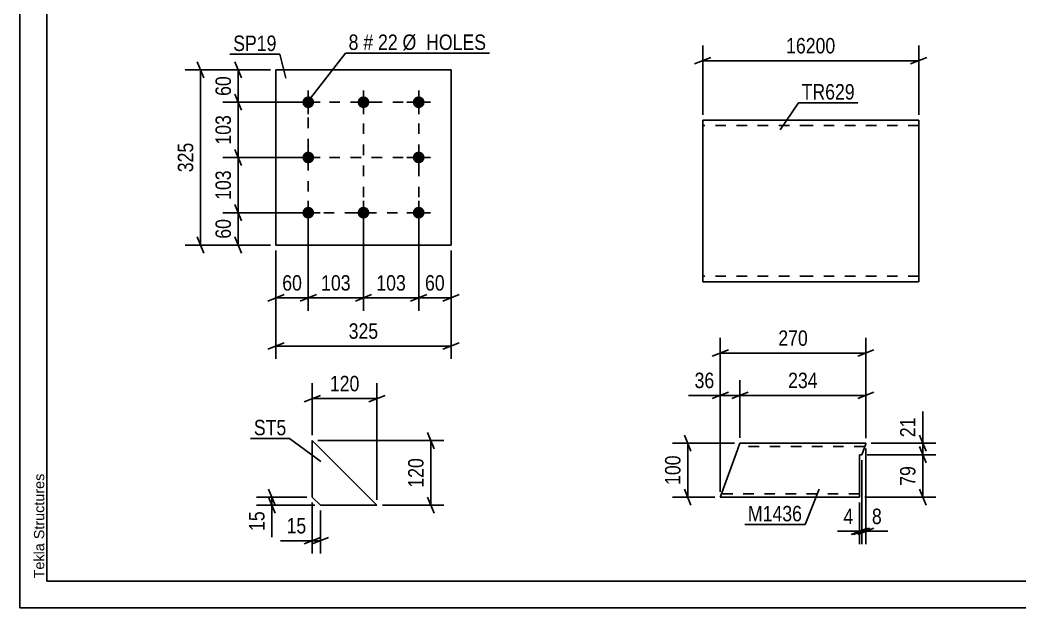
# Model space of a CAD drawing. Header units: millimetres. Extents: x 0 to 420, y 0 to 297.
# Drawn here: x 0 to 185.6, y 0 to 109.1 of the extents above; entities that cross this region are included whole.
import ezdxf

# ---------------------------------------------------------------- set-up
doc = ezdxf.new("R2010")
doc.units = ezdxf.units.MM
doc.linetypes.add('DXK_LINE_DOT2', pattern=[3.9198, 1.9599, -1.9599])
doc.styles.add('Arial', font='ARIAL.TTF', dxfattribs={"height": 0.2})
doc.styles.add('Arial Narrow', font='ARIALN.TTF', dxfattribs={"height": 0.2})

# ---------------------------------------------------------------- blocks, each defined once
blk = doc.blocks.new('Unknown-122571233-1134')
at = {"color": 5, "linetype": 'Continuous'}
for p, q in [((0, 297), (0, 0)), ((5, 292), (5, 5)), ((0, 0), (0, 5)), ((5, 5), (415, 5)), ((0, 0), (420, 0))]:
    blk.add_line(p, q, dxfattribs=at)
at = {"color": 174, "linetype": 'Continuous', "style": 'Arial'}
blk.add_text('Tekla Structures', height=1.9102, rotation=90, dxfattribs=at).set_placement((4.5, 5.5))
blk = doc.blocks.new('Part-122571233-10196 - 10195')
at = {"color": 2, "linetype": 'Continuous'}
for p, q in [((80.01, 99.87), (47.51, 99.87)), ((47.51, 99.87), (47.51, 67.37)), ((80.01, 67.37), (80.01, 99.87)), ((47.51, 67.37), (80.01, 67.37))]:
    blk.add_line(p, q, dxfattribs=at)
blk = doc.blocks.new('Bolt-122571233-10197 - 10195')
at = {"linetype": 'Continuous'}
for points in [[(53.51, 94.97, -1), (53.51, 92.77, -1)], [(63.76, 94.97, -1), (63.76, 92.77, -1)], [(74.01, 94.97, -1), (74.01, 92.77, -1)], [(53.51, 84.72, -1), (53.51, 82.52, -1)], [(74.01, 84.72, -1), (74.01, 82.52, -1)], [(53.51, 74.47, -1), (53.51, 72.27, -1)], [(63.76, 74.47, -1), (63.76, 72.27, -1)], [(74.01, 74.47, -1), (74.01, 72.27, -1)]]:
    blk.add_hatch(color=1, dxfattribs=at).paths.add_polyline_path(points)
at = {"color": 1, "linetype": 'Continuous'}
for p, q in [((53.51, 96.07), (53.51, 91.67)), ((63.76, 96.07), (63.76, 91.67)), ((74.01, 96.07), (74.01, 91.67)), ((51.31, 93.87), (55.71, 93.87)), ((61.56, 93.87), (65.96, 93.87)), ((71.81, 93.87), (76.21, 93.87)), ((53.51, 85.82), (53.51, 81.42)), ((74.01, 85.82), (74.01, 81.42)), ((51.31, 83.62), (55.71, 83.62)), ((71.81, 83.62), (76.21, 83.62)), ((53.51, 75.57), (53.51, 71.17)), ((63.76, 75.57), (63.76, 71.17)), ((74.01, 75.57), (74.01, 71.17)), ((51.31, 73.37), (55.71, 73.37)), ((61.56, 73.37), (65.96, 73.37)), ((71.81, 73.37), (76.21, 73.37))]:
    blk.add_line(p, q, dxfattribs=at)
blk = doc.blocks.new('Part-122571233-10260 - 10259')
at = {"color": 2, "linetype": 'Continuous'}
for p, q in [((54.26, 31.07), (54.26, 20.57)), ((54.26, 31.07), (66.26, 19.07)), ((54.26, 20.57), (55.76, 19.07)), ((55.76, 19.07), (66.26, 19.07))]:
    blk.add_line(p, q, dxfattribs=at)
blk = doc.blocks.new('Part-122571233-10319 - 10318')
at = {"color": 2, "linetype": 'Continuous'}
for p, q in [((133.64, 30.58), (133.2, 29.38)), ((157.01, 30.58), (133.64, 30.58)), ((156.98, 30.49), (156.24, 28.45)), ((157.01, 30.58), (156.98, 30.49)), ((130.03, 20.67), (133.2, 29.38)), ((155.81, 20.58), (155.81, 28.45)), ((155.81, 28.45), (156.24, 28.45)), ((130, 20.58), (130.03, 20.67)), ((155.81, 20.58), (130, 20.58))]:
    blk.add_line(p, q, dxfattribs=at)
at = {"color": 7, "linetype": 'DXK_LINE_DOT2'}
for p, q in [((156.8, 29.98), (133.42, 29.98)), ((130, 20.58), (130, 20.58)), ((130.22, 21.18), (130.24, 21.22)), ((155.81, 21.18), (130.22, 21.18))]:
    blk.add_line(p, q, dxfattribs=at)
blk = doc.blocks.new('Part-122571233-10329 - 10328')
at = {"color": 2, "linetype": 'Continuous'}
for p, q in [((146.73, 90.56), (126.73, 90.56)), ((126.73, 62.56), (126.73, 90.56)), ((166.83, 90.56), (146.83, 90.56)), ((166.83, 90.56), (166.83, 88.56)), ((166.83, 88.56), (166.83, 62.56)), ((126.73, 62.56), (126.73, 60.56)), ((166.83, 60.56), (166.83, 62.56)), ((146.73, 60.56), (126.73, 60.56)), ((166.83, 60.56), (146.83, 60.56))]:
    blk.add_line(p, q, dxfattribs=at)
at = {"color": 7, "linetype": 'DXK_LINE_DOT2'}
for p, q in [((146.73, 89.56), (126.73, 89.56)), ((166.83, 89.56), (146.83, 89.56)), ((126.73, 60.71), (126.73, 62.56)), ((126.73, 61.56), (126.73, 61.63)), ((146.73, 61.56), (126.73, 61.56)), ((166.83, 61.56), (146.83, 61.56)), ((166.83, 61.56), (166.83, 62.56)), ((166.83, 61.63), (166.83, 61.56)), ((166.83, 60.71), (166.83, 60.56))]:
    blk.add_line(p, q, dxfattribs=at)
blk = doc.blocks.new('Rectangle-122571233-11954 - 10195')
at = {"color": 1, "linetype": 'DXK_LINE_DOT2'}
blk.add_lwpolyline([(53.51, 93.87), (74.01, 93.87), (74.01, 73.37), (53.51, 73.37), (53.51, 93.87)], close=True, dxfattribs=at)
blk = doc.blocks.new('Line-122571233-11964 - 10195')
at = {"color": 1, "linetype": 'DXK_LINE_DOT2'}
blk.add_line((53.51, 83.62), (74.01, 83.62), dxfattribs=at)
blk = doc.blocks.new('Line-122571233-11971 - 10195')
at = {"color": 1, "linetype": 'DXK_LINE_DOT2'}
blk.add_line((63.76, 93.87), (63.76, 73.37), dxfattribs=at)
blk = doc.blocks.new('StraightDimension-122571233-10426 - 10195')
at = {"color": 7, "linetype": 'Continuous'}
for p, q in [((39.9, 101.37), (41.1, 98.37)), ((46.51, 99.87), (37.65, 99.87)), ((40.5, 93.87), (40.5, 99.87)), ((41.1, 92.37), (39.9, 95.37)), ((52.51, 93.87), (37.65, 93.87))]:
    blk.add_line(p, q, dxfattribs=at)
at = {"color": 0}
blk.add_wipeout([(39.75, 99.3), (35.55, 99.3), (35.55, 94.44), (39.75, 94.44)], dxfattribs=at)
at = {"color": 3, "style": 'Arial Narrow'}
blk.add_text('60', height=2.863, rotation=90.0002, dxfattribs=at).set_placement((39.15, 95.04))
blk = doc.blocks.new('StraightDimension-122571233-10427 - 10195')
at = {"color": 7, "linetype": 'Continuous'}
for p, q in [((39.9, 95.37), (41.1, 92.37)), ((52.51, 93.87), (37.65, 93.87)), ((40.5, 83.62), (40.5, 93.87)), ((52.51, 83.62), (37.65, 83.62)), ((41.1, 82.12), (39.9, 85.12))]:
    blk.add_line(p, q, dxfattribs=at)
at = {"color": 0}
blk.add_wipeout([(39.75, 92.09), (35.55, 92.09), (35.55, 85.4), (39.75, 85.4)], dxfattribs=at)
at = {"color": 3, "style": 'Arial Narrow'}
blk.add_text('103', height=2.863, rotation=90.0002, dxfattribs=at).set_placement((39.15, 86))
blk = doc.blocks.new('StraightDimension-122571233-10428 - 10195')
at = {"color": 7, "linetype": 'Continuous'}
for p, q in [((52.51, 83.62), (37.65, 83.62)), ((39.9, 85.12), (41.1, 82.12)), ((40.5, 73.37), (40.5, 83.62)), ((41.1, 71.87), (39.9, 74.87)), ((52.51, 73.37), (37.65, 73.37))]:
    blk.add_line(p, q, dxfattribs=at)
at = {"color": 0}
blk.add_wipeout([(39.75, 81.84), (35.55, 81.84), (35.55, 75.15), (39.75, 75.15)], dxfattribs=at)
at = {"color": 3, "style": 'Arial Narrow'}
blk.add_text('103', height=2.863, rotation=90.0002, dxfattribs=at).set_placement((39.15, 75.75))
blk = doc.blocks.new('StraightDimension-122571233-10429 - 10195')
at = {"color": 7, "linetype": 'Continuous'}
for p, q in [((39.9, 74.87), (41.1, 71.87)), ((52.51, 73.37), (37.65, 73.37)), ((40.5, 67.37), (40.5, 73.37)), ((41.1, 65.87), (39.9, 68.87)), ((46.51, 67.37), (37.65, 67.37))]:
    blk.add_line(p, q, dxfattribs=at)
at = {"color": 0}
blk.add_wipeout([(39.75, 72.8), (35.55, 72.8), (35.55, 67.94), (39.75, 67.94)], dxfattribs=at)
at = {"color": 3, "style": 'Arial Narrow'}
blk.add_text('60', height=2.863, rotation=90.0002, dxfattribs=at).set_placement((39.15, 68.54))
blk = doc.blocks.new('StraightDimension-122571233-10442 - 10195')
at = {"color": 7, "linetype": 'Continuous'}
for p, q in [((34.1, 98.37), (32.9, 101.37)), ((46.51, 99.87), (30.65, 99.87)), ((33.5, 67.37), (33.5, 99.87)), ((32.9, 68.87), (34.1, 65.87)), ((46.51, 67.37), (30.65, 67.37))]:
    blk.add_line(p, q, dxfattribs=at)
at = {"color": 0}
blk.add_wipeout([(32.75, 86.96), (28.55, 86.96), (28.55, 80.28), (32.75, 80.28)], dxfattribs=at)
at = {"color": 3, "style": 'Arial Narrow'}
blk.add_text('325', height=2.863, rotation=90.0002, dxfattribs=at).set_placement((32.15, 80.88))
blk = doc.blocks.new('StraightDimension-122571233-10446 - 10195')
at = {"color": 7, "linetype": 'Continuous'}
for p, q in [((74.01, 72.37), (74.01, 55.16)), ((80.01, 66.37), (80.01, 55.16)), ((72.51, 56.96), (75.51, 58.16)), ((74.01, 57.56), (80.01, 57.56)), ((81.51, 58.16), (78.51, 56.96))]:
    blk.add_line(p, q, dxfattribs=at)
at = {"color": 0}
blk.add_wipeout([(79.43, 58.31), (79.43, 62.51), (74.58, 62.51), (74.58, 58.31)], dxfattribs=at)
at = {"color": 3, "style": 'Arial Narrow'}
blk.add_text('60', height=2.863, dxfattribs=at).set_placement((75.18, 58.91))
blk = doc.blocks.new('StraightDimension-122571233-10447 - 10195')
at = {"color": 7, "linetype": 'Continuous'}
for p, q in [((63.76, 72.37), (63.76, 55.16)), ((74.01, 72.37), (74.01, 55.16)), ((62.26, 56.96), (65.26, 58.16)), ((63.76, 57.56), (74.01, 57.56)), ((75.51, 58.16), (72.51, 56.96))]:
    blk.add_line(p, q, dxfattribs=at)
at = {"color": 0}
blk.add_wipeout([(72.22, 58.31), (72.22, 62.51), (65.54, 62.51), (65.54, 58.31)], dxfattribs=at)
at = {"color": 3, "style": 'Arial Narrow'}
blk.add_text('103', height=2.863, dxfattribs=at).set_placement((66.14, 58.91))
blk = doc.blocks.new('StraightDimension-122571233-10448 - 10195')
at = {"color": 7, "linetype": 'Continuous'}
for p, q in [((53.51, 72.37), (53.51, 55.16)), ((63.76, 72.37), (63.76, 55.16)), ((52.01, 56.96), (55.01, 58.16)), ((53.51, 57.56), (63.76, 57.56)), ((65.26, 58.16), (62.26, 56.96))]:
    blk.add_line(p, q, dxfattribs=at)
at = {"color": 0}
blk.add_wipeout([(61.97, 58.31), (61.97, 62.51), (55.29, 62.51), (55.29, 58.31)], dxfattribs=at)
at = {"color": 3, "style": 'Arial Narrow'}
blk.add_text('103', height=2.863, dxfattribs=at).set_placement((55.89, 58.91))
blk = doc.blocks.new('StraightDimension-122571233-10449 - 10195')
at = {"color": 7, "linetype": 'Continuous'}
for p, q in [((53.51, 72.37), (53.51, 55.16)), ((47.51, 66.37), (47.51, 55.16)), ((46.01, 56.96), (49.01, 58.16)), ((47.51, 57.56), (53.51, 57.56)), ((55.01, 58.16), (52.01, 56.96))]:
    blk.add_line(p, q, dxfattribs=at)
at = {"color": 0}
blk.add_wipeout([(52.93, 58.31), (52.93, 62.51), (48.08, 62.51), (48.08, 58.31)], dxfattribs=at)
at = {"color": 3, "style": 'Arial Narrow'}
blk.add_text('60', height=2.863, dxfattribs=at).set_placement((48.68, 58.91))
blk = doc.blocks.new('StraightDimension-122571233-10462 - 10195')
at = {"color": 7, "linetype": 'Continuous'}
for p, q in [((47.51, 66.37), (47.51, 46.22)), ((80.01, 66.37), (80.01, 46.22)), ((49.01, 49.22), (46.01, 48.02)), ((47.51, 48.62), (80.01, 48.62)), ((78.51, 48.02), (81.51, 49.22))]:
    blk.add_line(p, q, dxfattribs=at)
at = {"color": 0}
blk.add_wipeout([(67.1, 49.37), (67.1, 53.57), (60.41, 53.57), (60.41, 49.37)], dxfattribs=at)
at = {"color": 3, "style": 'Arial Narrow'}
blk.add_text('325', height=2.863, dxfattribs=at).set_placement((61.01, 49.97))
blk = doc.blocks.new('StraightDimension-122571233-10578 - 10259')
at = {"color": 7, "linetype": 'Continuous'}
for p, q in [((75.66, 32.57), (76.86, 29.57)), ((55.26, 31.07), (78.66, 31.07)), ((76.26, 19.07), (76.26, 31.07)), ((76.86, 17.57), (75.66, 20.57)), ((67.26, 19.07), (78.66, 19.07))]:
    blk.add_line(p, q, dxfattribs=at)
at = {"color": 0}
blk.add_wipeout([(75.51, 28.41), (71.31, 28.41), (71.31, 21.73), (75.51, 21.73)], dxfattribs=at)
at = {"color": 3, "style": 'Arial Narrow'}
blk.add_text('120', height=2.863, rotation=90.0002, dxfattribs=at).set_placement((74.91, 22.33))
blk = doc.blocks.new('StraightDimension-122571233-10570 - 10259')
at = {"color": 7, "linetype": 'Continuous'}
for p, q in [((54.26, 32.07), (54.26, 41.72)), ((66.26, 20.07), (66.26, 41.72)), ((52.76, 38.27), (55.76, 39.47)), ((67.76, 39.47), (64.76, 38.27)), ((54.26, 38.87), (66.26, 38.87))]:
    blk.add_line(p, q, dxfattribs=at)
at = {"color": 0}
blk.add_wipeout([(63.61, 39.62), (63.61, 43.82), (56.92, 43.82), (56.92, 39.62)], dxfattribs=at)
at = {"color": 3, "style": 'Arial Narrow'}
blk.add_text('120', height=2.863, dxfattribs=at).set_placement((57.52, 40.22))
blk = doc.blocks.new('StraightDimension-122571233-10574 - 10259')
at = {"color": 7, "linetype": 'Continuous'}
for p, q in [((53.26, 20.57), (43.89, 20.57)), ((46.14, 22.07), (47.34, 19.07)), ((47.34, 17.57), (46.14, 20.57)), ((46.74, 19.07), (46.74, 20.57)), ((54.76, 19.07), (43.89, 19.07))]:
    blk.add_line(p, q, dxfattribs=at)
at = {"color": 0}
blk.add_wipeout([(45.99, 18.55), (41.79, 18.55), (41.79, 13.69), (45.99, 13.69)], dxfattribs=at)
at = {"color": 7, "linetype": 'Continuous'}
blk.add_line((46.74, 19.07), (46.74, 13.16), dxfattribs=at)
blk.add_line((46.74, 19.07), (46.74, 13.16), dxfattribs=at)
at = {"color": 3, "style": 'Arial Narrow'}
blk.add_text('15', height=2.863, rotation=90.0002, dxfattribs=at).set_placement((45.39, 14.29))
blk = doc.blocks.new('StraightDimension-122571233-10566 - 10259')
at = {"color": 7, "linetype": 'Continuous'}
for p, q in [((54.26, 19.57), (54.26, 10.09)), ((55.76, 18.07), (55.76, 10.09)), ((52.76, 11.89), (55.76, 13.09)), ((57.26, 13.09), (54.26, 11.89)), ((54.26, 12.49), (55.76, 12.49))]:
    blk.add_line(p, q, dxfattribs=at)
at = {"color": 0}
blk.add_wipeout([(53.74, 13.24), (53.74, 17.44), (48.88, 17.44), (48.88, 13.24)], dxfattribs=at)
at = {"color": 7, "linetype": 'Continuous'}
blk.add_line((54.26, 12.49), (48.36, 12.49), dxfattribs=at)
blk.add_line((54.26, 12.49), (48.36, 12.49), dxfattribs=at)
at = {"color": 3, "style": 'Arial Narrow'}
blk.add_text('15', height=2.863, dxfattribs=at).set_placement((49.48, 13.84))
blk = doc.blocks.new('StraightDimension-122571233-10669 - 10318')
at = {"color": 7, "linetype": 'Continuous'}
for p, q in [((123.35, 32.08), (124.55, 29.08)), ((132.64, 30.58), (121.1, 30.58)), ((123.95, 20.58), (123.95, 30.58)), ((129, 20.58), (121.1, 20.58)), ((124.55, 19.08), (123.35, 22.08))]:
    blk.add_line(p, q, dxfattribs=at)
at = {"color": 0}
blk.add_wipeout([(123.2, 28.92), (119, 28.92), (119, 22.24), (123.2, 22.24)], dxfattribs=at)
at = {"color": 3, "style": 'Arial Narrow'}
blk.add_text('100', height=2.863, rotation=90.0002, dxfattribs=at).set_placement((122.6, 22.84))
blk = doc.blocks.new('StraightDimension-122571233-12047 - 10318')
at = {"color": 7, "linetype": 'Continuous'}
for p, q in [((133.64, 31.58), (133.64, 42.31)), ((157, 31.53), (157, 42.31)), ((135.14, 40.06), (132.14, 38.86)), ((133.64, 39.46), (157, 39.46)), ((155.5, 38.86), (158.5, 40.06))]:
    blk.add_line(p, q, dxfattribs=at)
at = {"color": 0}
blk.add_wipeout([(148.66, 40.21), (148.66, 44.41), (141.98, 44.41), (141.98, 40.21)], dxfattribs=at)
at = {"color": 3, "style": 'Arial Narrow'}
blk.add_text('234', height=2.863, dxfattribs=at).set_placement((142.58, 40.81))
blk = doc.blocks.new('StraightDimension-122571233-12296 - 10318')
at = {"color": 7, "linetype": 'Continuous'}
for p, q in [((157.01, 29.58), (157.01, 11.83)), ((156.24, 27.45), (156.24, 11.83)), ((154.74, 13.63), (157.74, 14.83)), ((158.51, 14.83), (155.51, 13.63)), ((156.24, 14.23), (157.01, 14.23))]:
    blk.add_line(p, q, dxfattribs=at)
at = {"color": 0}
blk.add_wipeout([(160.57, 14.98), (160.57, 19.18), (157.54, 19.18), (157.54, 14.98)], dxfattribs=at)
at = {"color": 7, "linetype": 'Continuous'}
blk.add_line((157.01, 14.23), (161.09, 14.23), dxfattribs=at)
blk.add_line((157.01, 14.23), (161.09, 14.23), dxfattribs=at)
at = {"color": 3, "style": 'Arial Narrow'}
blk.add_text('8', height=2.86, dxfattribs=at).set_placement((158.14, 15.58))
blk = doc.blocks.new('StraightDimension-122571233-10695 - 10318')
at = {"color": 7, "linetype": 'Continuous'}
for p, q in [((130, 21.58), (130, 50.16)), ((157.01, 31.58), (157.01, 50.16)), ((131.5, 47.91), (128.5, 46.71)), ((130, 47.31), (157.01, 47.31)), ((155.51, 46.71), (158.51, 47.91))]:
    blk.add_line(p, q, dxfattribs=at)
at = {"color": 0}
blk.add_wipeout([(146.85, 48.06), (146.85, 52.26), (140.16, 52.26), (140.16, 48.06)], dxfattribs=at)
at = {"color": 3, "style": 'Arial Narrow'}
blk.add_text('270', height=2.863, dxfattribs=at).set_placement((140.76, 48.66))
blk = doc.blocks.new('StraightDimension-122571233-12048 - 10318')
at = {"color": 7, "linetype": 'Continuous'}
for p, q in [((130, 21.58), (130, 42.31)), ((133.64, 31.58), (133.64, 42.31)), ((128.5, 38.86), (131.5, 40.06)), ((130, 39.46), (133.64, 39.46)), ((135.14, 40.06), (132.14, 38.86))]:
    blk.add_line(p, q, dxfattribs=at)
at = {"color": 0}
blk.add_wipeout([(129.48, 40.21), (129.48, 44.41), (124.62, 44.41), (124.62, 40.21)], dxfattribs=at)
at = {"color": 7, "linetype": 'Continuous'}
blk.add_line((130, 39.46), (124.09, 39.46), dxfattribs=at)
blk.add_line((130, 39.46), (124.09, 39.46), dxfattribs=at)
at = {"color": 3, "style": 'Arial Narrow'}
blk.add_text('36', height=2.863, dxfattribs=at).set_placement((125.22, 40.81))
blk = doc.blocks.new('StraightDimension-122571233-12297 - 10318')
at = {"color": 7, "linetype": 'Continuous'}
for p, q in [((156.24, 27.45), (156.24, 11.83)), ((155.81, 19.58), (155.81, 11.83)), ((154.31, 13.63), (157.31, 14.83)), ((157.74, 14.83), (154.74, 13.63)), ((155.81, 14.23), (156.24, 14.23))]:
    blk.add_line(p, q, dxfattribs=at)
at = {"color": 0}
blk.add_wipeout([(155.28, 14.98), (155.28, 19.18), (152.25, 19.18), (152.25, 14.98)], dxfattribs=at)
at = {"color": 7, "linetype": 'Continuous'}
blk.add_line((155.81, 14.23), (151.73, 14.23), dxfattribs=at)
blk.add_line((155.81, 14.23), (151.73, 14.23), dxfattribs=at)
at = {"color": 3, "style": 'Arial Narrow'}
blk.add_text('4', height=2.86, dxfattribs=at).set_placement((152.85, 15.58))
blk = doc.blocks.new('StraightDimension-122571233-12339 - 10318')
at = {"color": 7, "linetype": 'Continuous'}
for p, q in [((166.98, 32.08), (168.18, 29.08)), ((158.01, 30.58), (169.98, 30.58)), ((168.18, 26.95), (166.98, 29.95)), ((167.58, 28.45), (167.58, 30.58)), ((157.24, 28.45), (169.98, 28.45))]:
    blk.add_line(p, q, dxfattribs=at)
at = {"color": 0}
blk.add_wipeout([(166.83, 35.96), (162.63, 35.96), (162.63, 31.1), (166.83, 31.1)], dxfattribs=at)
at = {"color": 7, "linetype": 'Continuous'}
blk.add_line((167.58, 30.58), (167.58, 36.48), dxfattribs=at)
blk.add_line((167.58, 30.58), (167.58, 36.48), dxfattribs=at)
at = {"color": 3, "style": 'Arial Narrow'}
blk.add_text('21', height=2.863, rotation=90.0002, dxfattribs=at).set_placement((166.23, 31.7))
blk = doc.blocks.new('StraightDimension-122571233-12340 - 10318')
at = {"color": 7, "linetype": 'Continuous'}
for p, q in [((166.98, 29.95), (168.18, 26.95)), ((157.24, 28.45), (169.98, 28.45)), ((167.58, 20.58), (167.58, 28.45)), ((156.81, 20.58), (169.98, 20.58)), ((168.18, 19.08), (166.98, 22.08))]:
    blk.add_line(p, q, dxfattribs=at)
at = {"color": 0}
blk.add_wipeout([(166.83, 26.94), (162.63, 26.94), (162.63, 22.08), (166.83, 22.08)], dxfattribs=at)
at = {"color": 3, "style": 'Arial Narrow'}
blk.add_text('79', height=2.863, rotation=90.0002, dxfattribs=at).set_placement((166.23, 22.68))
blk = doc.blocks.new('StraightDimension-122571233-10699 - 10328')
at = {"color": 7, "linetype": 'Continuous'}
for p, q in [((126.73, 91.56), (126.73, 104.43)), ((166.83, 91.56), (166.83, 104.43)), ((128.23, 102.18), (125.23, 100.98)), ((165.33, 100.98), (168.33, 102.18)), ((126.73, 101.58), (166.83, 101.58))]:
    blk.add_line(p, q, dxfattribs=at)
at = {"color": 0}
blk.add_wipeout([(151.95, 102.33), (151.95, 106.53), (141.61, 106.53), (141.61, 102.33)], dxfattribs=at)
at = {"color": 3, "style": 'Arial Narrow'}
blk.add_text('16200', height=2.863, dxfattribs=at).set_placement((142.21, 102.93))
blk = doc.blocks.new('Mark-122571233-10726 - 10195')
at = {"color": 0}
blk.add_wipeout([(62.83, 103.58), (62.83, 106.58), (61, 106.58), (61, 103.58)], dxfattribs=at)
blk.add_wipeout([(62.83, 103.58), (62.83, 106.58), (61, 106.58), (61, 103.58)], dxfattribs=at)
at = {"color": 7, "linetype": 'Continuous'}
blk.add_line((53.47, 94.05), (60.4, 102.98), dxfattribs=at)
at = {"color": 3, "style": 'Arial Narrow'}
blk.add_text('8', height=2.86, dxfattribs=at).set_placement((61, 103.58))
at = {"color": 0}
blk.add_wipeout([(65.56, 103.58), (65.56, 106.58), (63.73, 106.58), (63.73, 103.58)], dxfattribs=at)
blk.add_wipeout([(65.56, 103.58), (65.56, 106.58), (63.73, 106.58), (63.73, 103.58)], dxfattribs=at)
blk.add_wipeout([(70.11, 103.58), (70.11, 106.58), (66.46, 106.58), (66.46, 103.58)], dxfattribs=at)
blk.add_wipeout([(70.11, 103.58), (70.11, 106.58), (66.46, 106.58), (66.46, 103.58)], dxfattribs=at)
at = {"color": 3, "style": 'Arial Narrow'}
for s, height, p in [('#', 2.86, (63.73, 103.58)), ('22', 2.863, (66.46, 103.58))]:
    blk.add_text(s, height=height, dxfattribs=at).set_placement(p)
at = {"color": 0}
blk.add_wipeout([(86.54, 103.58), (86.54, 106.58), (71.01, 106.58), (71.01, 103.58)], dxfattribs=at)
blk.add_wipeout([(86.54, 103.58), (86.54, 106.58), (71.01, 106.58), (71.01, 103.58)], dxfattribs=at)
at = {"color": 7, "linetype": 'Continuous'}
blk.add_line((60.4, 102.98), (87.14, 102.98), dxfattribs=at)
at = {"color": 3, "style": 'Arial Narrow'}
blk.add_text('Ø  HOLES', height=2.863, dxfattribs=at).set_placement((71.01, 103.58))
blk = doc.blocks.new('Mark-122571233-10723 - 10195')
at = {"color": 0}
blk.add_wipeout([(47.62, 103.38), (47.62, 106.38), (39.58, 106.38), (39.58, 103.38)], dxfattribs=at)
blk.add_wipeout([(47.62, 103.38), (47.62, 106.38), (39.58, 106.38), (39.58, 103.38)], dxfattribs=at)
at = {"color": 30, "linetype": 'Continuous'}
for p in [(38.98, 102.78), (49.37, 98.35)]:
    blk.add_line(p, (48.22, 102.78), dxfattribs=at)
at = {"color": 3, "style": 'Arial Narrow'}
blk.add_text('SP19', height=2.863, dxfattribs=at).set_placement((39.58, 103.38))
blk = doc.blocks.new('Mark-122571233-10753 - 10259')
at = {"color": 0}
blk.add_wipeout([(49.43, 32.06), (49.43, 35.06), (43.41, 35.06), (43.41, 32.06)], dxfattribs=at)
blk.add_wipeout([(49.43, 32.06), (49.43, 35.06), (43.41, 35.06), (43.41, 32.06)], dxfattribs=at)
at = {"color": 30, "linetype": 'Continuous'}
for p in [(42.81, 31.46), (55.84, 27.2)]:
    blk.add_line(p, (50.03, 31.46), dxfattribs=at)
at = {"color": 3, "style": 'Arial Narrow'}
blk.add_text('ST5', height=2.863, dxfattribs=at).set_placement((43.41, 32.06))
blk = doc.blocks.new('Mark-122571233-10764 - 10318')
at = {"color": 0}
blk.add_wipeout([(145.18, 16.09), (145.18, 19.09), (135.12, 19.09), (135.12, 16.09)], dxfattribs=at)
blk.add_wipeout([(145.18, 16.09), (145.18, 19.09), (135.12, 19.09), (135.12, 16.09)], dxfattribs=at)
at = {"color": 30, "linetype": 'Continuous'}
for p in [(148.32, 22.07), (134.52, 15.49)]:
    blk.add_line(p, (145.78, 15.49), dxfattribs=at)
at = {"color": 3, "style": 'Arial Narrow'}
blk.add_text('M1436', height=2.863, dxfattribs=at).set_placement((135.12, 16.09))
blk = doc.blocks.new('Mark-122571233-10767 - 10328')
at = {"color": 0}
blk.add_wipeout([(154.95, 94.37), (154.95, 97.37), (145.09, 97.37), (145.09, 94.37)], dxfattribs=at)
blk.add_wipeout([(154.95, 94.37), (154.95, 97.37), (145.09, 97.37), (145.09, 94.37)], dxfattribs=at)
at = {"color": 30, "linetype": 'Continuous'}
for p, q in [((141.1, 88.74), (144.49, 93.77)), ((144.49, 93.77), (155.55, 93.77))]:
    blk.add_line(p, q, dxfattribs=at)
at = {"color": 3, "style": 'Arial Narrow'}
blk.add_text('TR629', height=2.863, dxfattribs=at).set_placement((145.09, 94.37))

msp = doc.modelspace()

# ---------------------------------------------------------------- block references
for name in ['Unknown-122571233-1134', 'Part-122571233-10196 - 10195', 'Bolt-122571233-10197 - 10195', 'Rectangle-122571233-11954 - 10195', 'Line-122571233-11971 - 10195', 'Part-122571233-10329 - 10328', 'Line-122571233-11964 - 10195', 'Part-122571233-10260 - 10259', 'Part-122571233-10319 - 10318']:
    msp.add_blockref(name, (0, 0))

# ---------------------------------------------------------------- next in the draw order: block references
for name in ['Mark-122571233-10726 - 10195', 'StraightDimension-122571233-10699 - 10328', 'StraightDimension-122571233-10426 - 10195', 'StraightDimension-122571233-10446 - 10195', 'StraightDimension-122571233-10578 - 10259', 'StraightDimension-122571233-10669 - 10318', 'StraightDimension-122571233-12296 - 10318']:
    msp.add_blockref(name, (0, 0))

# ---------------------------------------------------------------- next in the draw order: block references
for name in ['Mark-122571233-10767 - 10328', 'StraightDimension-122571233-10427 - 10195', 'StraightDimension-122571233-10447 - 10195', 'StraightDimension-122571233-10570 - 10259', 'StraightDimension-122571233-12047 - 10318']:
    msp.add_blockref(name, (0, 0))

# ---------------------------------------------------------------- next in the draw order: block references
for name in ['StraightDimension-122571233-10428 - 10195', 'StraightDimension-122571233-10695 - 10318', 'Mark-122571233-10753 - 10259', 'StraightDimension-122571233-10574 - 10259']:
    msp.add_blockref(name, (0, 0))

# ---------------------------------------------------------------- next in the draw order: block references
for name in ['StraightDimension-122571233-10429 - 10195', 'StraightDimension-122571233-12048 - 10318', 'StraightDimension-122571233-12297 - 10318', 'StraightDimension-122571233-10566 - 10259']:
    msp.add_blockref(name, (0, 0))

# ---------------------------------------------------------------- next in the draw order: block references
for name in ['StraightDimension-122571233-10442 - 10195', 'StraightDimension-122571233-10448 - 10195', 'StraightDimension-122571233-12339 - 10318', 'Mark-122571233-10764 - 10318']:
    msp.add_blockref(name, (0, 0))

# ---------------------------------------------------------------- next in the draw order: block references
for name in ['Mark-122571233-10723 - 10195', 'StraightDimension-122571233-10449 - 10195', 'StraightDimension-122571233-12340 - 10318']:
    msp.add_blockref(name, (0, 0))

# ---------------------------------------------------------------- next in the draw order: block references
msp.add_blockref('StraightDimension-122571233-10462 - 10195', (0, 0))

doc.saveas('drawing.dxf')
